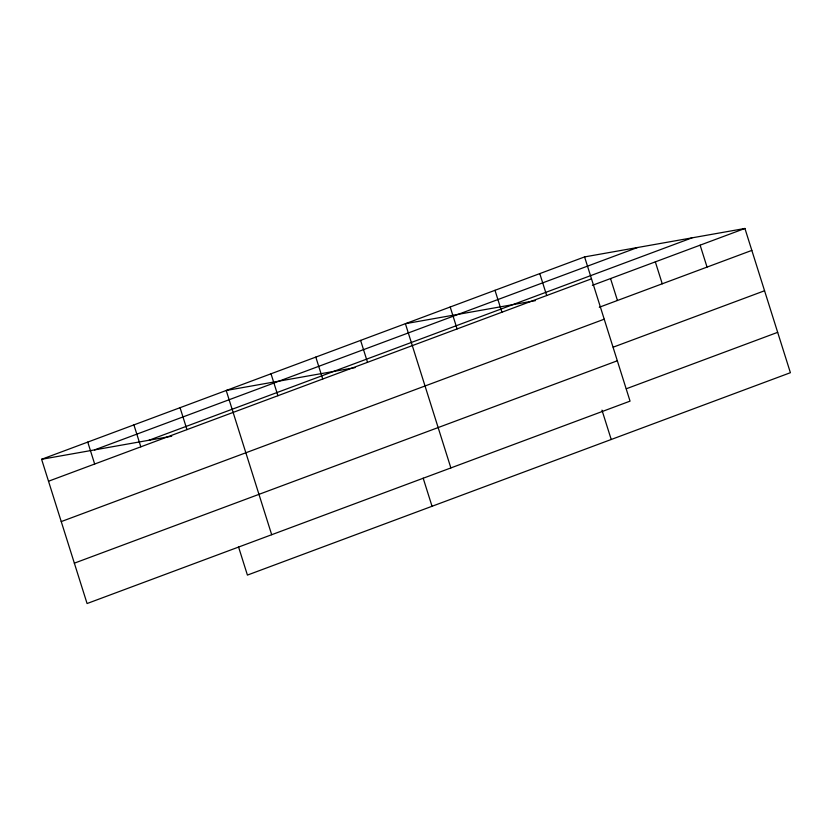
<?xml version="1.0" encoding="UTF-8"?>
<svg xmlns="http://www.w3.org/2000/svg" width="832" height="832" viewBox="0 0 832 832"><rect width="100%" height="100%" fill="white"/><g stroke="black" fill="none" stroke-linecap="round" stroke-linejoin="round"><path stroke-width="1.25" d="M584.584 256.911L630.053 401.138L87.079 603.533L41.6 459.295L584.584 256.911L744.921 228.467L790.4 372.705L247.416 575.089L238.555 546.957M94.515 449.914L637.489 247.52M149.032 440.242L692.006 237.858M48.516 481.229L591.49 278.834M592.374 285.334L744.921 228.467M599.29 307.258L751.837 250.401M61.235 521.591L604.219 319.197M613.226 347.162L764.566 290.753M74.35 563.17L617.334 360.776M626.34 388.752L777.67 332.342M535.506 300.622L405.392 323.7L450.871 467.927M355.056 367.63L226.21 390.489L271.69 534.716M41.6 459.295L171.704 436.218M700.128 245.17L707.044 267.093M655.335 261.862L662.241 283.795M610.532 278.564L617.448 300.487M601.962 410.134L611.218 439.494M539.781 273.603L546.697 295.537M494.988 290.306L501.904 312.229M450.195 306.998L457.111 328.931M423.166 478.15L432.037 506.282M360.599 340.392L367.515 362.326M315.806 357.094L322.722 379.018M271.014 373.786L277.919 395.72M180.055 407.69L186.971 429.614M133.91 424.892L140.816 446.826M87.755 442.094L94.671 464.027"/></g></svg>
